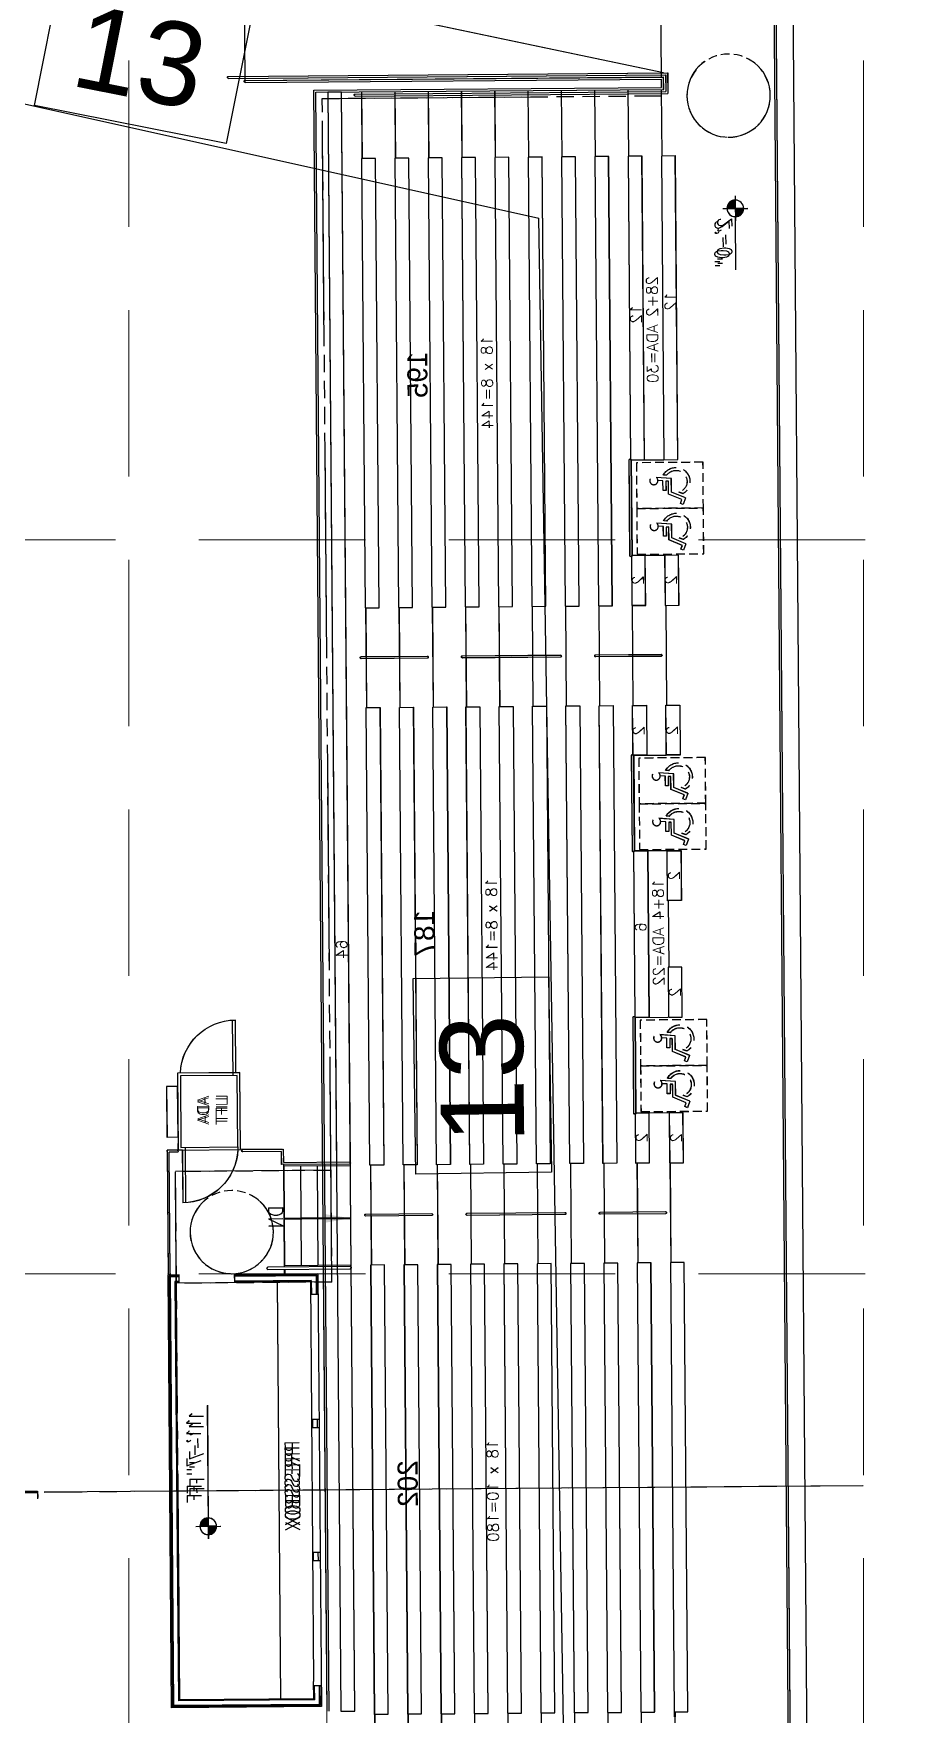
# Model space of a CAD drawing. Header units: feet. Extents: x 2467609 to 2470436, y 7119976 to 7121745.
# Drawn here: x 2469325.3 to 2469378.4, y 7120834.1 to 7120935.1 of the extents above; entities that cross this region are included whole.
import ezdxf
from ezdxf.enums import TextEntityAlignment as Align

# ---------------------------------------------------------------- set-up
doc = ezdxf.new("R2010")
doc.units = ezdxf.units.FT
doc.header["$LTSCALE"] = 100
doc.header["$MEASUREMENT"] = 0
for name, pattern in [('06117 BASE$0$HIDDEN2', [0.1875, 0.125, -0.0625]), ('GRANDSTANDS$0$CENTER2', [1.125, 0.75, -0.125, 0.125, -0.125]), ('GRANDSTANDS$0$HIDDEN2', [0.1875, 0.125, -0.0625]), ('GRANDSTANDS$0$HIDDEN4', [0.09375, 0.0625, -0.03125]), ('HIDDEN', [0.375, 0.25, -0.125])]:
    doc.linetypes.add(name, pattern=pattern)
for name, color, linetype, lineweight in [('06117 BASE$0$CPWALK', 8, 'Continuous', 25), ('06117 BASE$0$X-Refr', 253, '06117 BASE$0$HIDDEN2', 50), ('GRANDSTANDS$0$A-Anno-Dims', 8, 'Continuous', 25), ('GRANDSTANDS$0$A-Flor-Otln', 8, 'Continuous', 25), ('GRANDSTANDS$0$A-Flor-Strs', 8, 'Continuous', 25), ('GRANDSTANDS$0$A-Wall-Prht', 8, 'Continuous', 30), ('GRANDSTANDS$0$AREA', 8, 'Continuous', 18), ('GRANDSTANDS$0$X-Xref', 8, 'Continuous', 50)]:
    doc.layers.add(name, color=color, linetype=linetype, lineweight=lineweight)
for name, color, linetype in [('CPCONT', 253, 'Continuous'), ('GRANDSTANDS$0$A-Eqpm', 8, 'Continuous'), ('GRANDSTANDS$0$A-Flor-HC', 8, 'GRANDSTANDS$0$HIDDEN4'), ('GRANDSTANDS$0$A-Flor-Hral', 8, 'Continuous'), ('GRANDSTANDS$0$A-WL-INfinish', 8, 'Continuous'), ('GRANDSTANDS$0$A_WL_EXTfinish', 8, 'Continuous'), ('GRANDSTANDS$0$C-Fenc-Under', 8, 'Continuous'), ('GRANDSTANDS$0$G-Anno-Text', 8, 'Continuous'), ('GRANDSTANDS$0$X-Lite', 8, 'Continuous'), ('GRANDSTANDS$0$X-Lmed', 8, 'Continuous'), ('GRID', 254, 'HIDDEN')]:
    doc.layers.add(name, color=color, linetype=linetype)
doc.layers.add('GRANDSTANDS$0$X-Nplt', color=8, linetype='Continuous', lineweight=25, plot=False)
doc.styles.add('GRANDSTANDS$0$ARIAL', font='ARIAL.TTF')
doc.styles.add('GRANDSTANDS$0$DIMTEXT', font='romans', dxfattribs={"width": 0.85, "bigfont": 'special'})
doc.styles.add('GRANDSTANDS$0$RomanS', font='romans.shx', dxfattribs={"width": 0.85})
doc.styles.add('GRANDSTANDS$0$Standard', font='romans.shx')
doc.styles.get("Standard").update_dxf_attribs({"font": 'ARIAL.TTF'})
doc.dimstyles.new('GRANDSTANDS$0$TICK_96', dxfattribs={"dimscale": 96, "dimtxt": 0.125, "dimasz": 0.125, "dimexe": 0.125, "dimexo": 0.125, "dimgap": 0.0625, "dimtad": 1, "dimdec": 4, "dimzin": 3, "dimdsep": 46, "dimlunit": 4, "dimtxsty": 'GRANDSTANDS$0$DIMTEXT', "dimblk1": 'GRANDSTANDS$0$TICKA', "dimblk2": 'GRANDSTANDS$0$TICKA', "dimsah": 1, "dimcen": 0.125, "dimclrt": 4, "dimadec": 3, "dimazin": 0, "dimtfac": 1, "dimtdec": 4, "dimtix": 1, "dimtmove": 2, "dimatfit": 3, "dimldrblk": 'GRANDSTANDS$0$ARROWA', "dimfxl": 0, "dimfrac": 2, "dimtolj": 1, "dimtzin": 0, "dimarcsym": 0})

# ---------------------------------------------------------------- blocks, each defined once
blk = doc.blocks.new('GRANDSTANDS$0$ARROWA')
blk.add_line((0, 0), (-1, 0))
blk.add_solid([(-1.5, -0.25), (-1.5, 0.25), (0, 0)])
blk = doc.blocks.new('GRANDSTANDS$0$TICKA')
blk.add_line((0, 0), (-1, 0))
at = {"color": 32}
blk.add_line((0.46, 0.46), (-0.46, -0.46), dxfattribs=at)
blk = doc.blocks.new('GRANDSTANDS$0$ADA')
at = {"layer": 'GRANDSTANDS$0$A-Flor-HC'}
for p, q in [((-3.16, 2.26), (-3.22, 3.57)), ((-1.89, 0.39), (-2.37, 6.48)), ((3.62, 0.39), (-1.89, 0.39)), ((-0.94, 3.76), (-1.1, 5.79)), ((2.92, 3.76), (-0.94, 3.76)), ((-0.77, 2.57), (2.92, 2.57)), ((-0.77, 1.54), (-0.77, 2.57)), ((4.38, 1.54), (-0.77, 1.54)), ((2.92, 2.57), (2.92, 3.76)), ((5.99, -5.23), (3.62, 0.39)), ((6.63, -3.78), (4.38, 1.54)), ((4.25, -4.22), (3.67, -2.63)), ((5.99, -5.23), (8.6, -4.28)), ((8.17, -3.21), (6.63, -3.78)), ((8.6, -4.28), (8.17, -3.21))]:
    blk.add_line(p, q, dxfattribs=at)
blk.add_circle((-1.04, 7.41), 1.62, dxfattribs=at)
for radius, start, end in [(5.63, 117.34081, 330.18739), (4.47, 124.44814, 344.39046)]:
    blk.add_arc((-0.63, -1.42), radius, start, end, dxfattribs=at)
blk = doc.blocks.new('GRANDSTANDS$0$A$C70356AA0')
at = {"layer": 'GRANDSTANDS$0$A-Flor-HC'}
blk.add_lwpolyline([(48, 0), (0, 0), (0, 33), (48, 33)], close=True, dxfattribs=at)
at = {"layer": 'GRANDSTANDS$0$A-Flor-HC', "xscale": 1.799999999999955, "yscale": 1.800000000000182, "zscale": 1.8, "rotation": 90}
blk.add_blockref('GRANDSTANDS$0$ADA', (25.8, 14.9), dxfattribs=at)
blk = doc.blocks.new('GRANDSTANDS$0$Anno_Datum')
at = {"linetype": 'ByBlock', "lineweight": -2}
h = blk.add_hatch(dxfattribs=at)
h.set_pattern_fill('_USER', color=0, scale=0.008, angle=-90, style=0, pattern_type=0)
h.set_pattern_definition([(270, (0, 0), (0.008, -1e-18), [])])
h.paths.add_polyline_path([(0, 0), (0, 0.5, 0.414214), (-0.5, 0)])
h.paths.add_polyline_path([(0.5, 0), (0, 0), (0, -0.5, 0.414214)])
at = {"color": 0, "linetype": 'ByBlock', "lineweight": -2}
for p, q in [((-0.75, 0), (0.75, 0)), ((0, 0.75), (0, -0.75)), ((0, 0), (0.5, 0)), ((0, 0), (0.5, 0))]:
    blk.add_line(p, q, dxfattribs=at)
blk.add_circle((0, 0), 0.5, dxfattribs=at)
blk = doc.blocks.new('*E276')
at = {"layer": 'GRANDSTANDS$0$G-Anno-Text'}
blk.add_leader([(942.1, 313.5), (942.1, 348.9), (942.1, 361.5)], dimstyle='GRANDSTANDS$0$TICK_96', override={"dimgap": 0.0625, "dimtad": 0}, dxfattribs=at)
blk = doc.blocks.new('GRANDSTANDS')
at = {"layer": 'GRANDSTANDS$0$A-Anno-Dims', "linetype": 'GRANDSTANDS$0$CENTER2'}
blk.add_line((1138, -53.9), (1138, 536), dxfattribs=at)
at = {"layer": 'GRANDSTANDS$0$A-Anno-Dims'}
for p, q in [((1076.2, 418), (1163.5, 418)), ((260.5, 30.5), (222.2, 30.5))]:
    blk.add_line(p, q, dxfattribs=at)
blk.add_lwpolyline([(836.5, 437.5), (892, 437.5), (892, 392.5), (836.5, 392.5)], close=True, dxfattribs=at)
at = {"layer": 'GRANDSTANDS$0$A-Eqpm'}
for p, q in [((890, 432.5), (930, 432.5)), ((892, 434.5), (930, 434.5)), ((838.5, 397.5), (798.5, 397.5)), ((836.5, 395.5), (798.5, 395.5)), ((890, 394.5), (892, 394.5))]:
    blk.add_line(p, q, dxfattribs=at)
for points in [[(882.5, 437.5), (846, 437.5), (846, 445.5), (882.5, 445.5)], [(838.5, 435.5), (890, 435.5), (890, 394.5), (838.5, 394.5)]]:
    blk.add_lwpolyline(points, close=True, dxfattribs=at)
for centre, start, end in [((838.4, 395.6), 92.7363, 180.2013), ((890.1, 434.4), 272.7363, 0.2013)]:
    blk.add_arc(centre, 39.9, start, end, dxfattribs=at)
at = {"layer": 'GRANDSTANDS$0$A-Flor-HC'}
for centre in [(951.4, 399.4), (134.8, 34.7)]:
    blk.add_circle(centre, 30, dxfattribs=at)
at = {"layer": 'GRANDSTANDS$0$A-Flor-Hral'}
for p, q in [((892, 434.5), (892, 445.5)), ((892.8, 445.5), (892, 445.5)), ((893.5, 438.3), (893.5, 444)), ((118, 395), (118, 78.5)), ((119.5, 395), (119.5, 80)), ((892, 362.5), (892, 392.5)), ((892, 391), (892, 361.5)), ((121, 383), (121, 81.5)), ((122.5, 383), (122.5, 83)), ((901.5, 361.5), (892, 361.5)), ((904, 361.5), (903, 361.5)), ((904, 361.5), (904, 313.5)), ((128.5, 333.5), (128.5, 83)), ((1297.5, 333.5), (128.5, 333.5)), ((130, 332), (130, 81.5)), ((1297.5, 332), (130, 332)), ((131.5, 303.8), (131.5, 80)), ((133, 303.8), (133, 78.5)), ((901.5, 313.5), (901.5, 313.5)), ((904, 313.5), (901.5, 313.5)), ((978.5, 313.5), (976, 313.5)), ((118, 78.5), (133, 78.5)), ((119.5, 80), (131.5, 80)), ((130, 81.5), (121, 81.5)), ((128.5, 83), (122.5, 83)), ((-11, 1.5), (2287, 1.5)), ((-11, 0), (2287, 0))]:
    blk.add_line(p, q, dxfattribs=at)
for points in [[(892, 445.5), (981, 445.5, -1), (981, 444), (893.5, 444)], [(901.5, 361.5), (901.5, 314.2, 1), (903, 314.2), (903, 363)]]:
    blk.add_lwpolyline(points, format="xyb", dxfattribs=at)
blk.add_lwpolyline([(903, 314.2), (903, 363), (893.5, 363), (893.5, 391)], dxfattribs=at)
for points in [[(977, 314.3), (977, 373.5, -1), (978.5, 373.5), (978.5, 314.3, -1)], [(538.8, 302.7, 1), (537.3, 302.7), (537.3, 255.2, 1), (538.8, 255.2)], [(940.7, 302.7, 1), (939.2, 302.7), (939.2, 255.2, 1), (940.7, 255.2)], [(538.8, 229.7, 1), (537.3, 229.7), (537.3, 159.2, 1), (538.8, 159.2)], [(940.7, 229.7, 1), (939.2, 229.7), (939.2, 159.2, 1), (940.7, 159.2)], [(538.8, 133.7, 1), (537.3, 133.7), (537.3, 86.7, 1), (538.8, 86.7)], [(940.7, 133.7, 1), (939.2, 133.7), (939.2, 86.7, 1), (940.7, 86.7)], [(466, 107, 1), (466, 108.5), (397, 108.5, 1), (397, 107)], [(679, 107, 1), (679, 108.5), (610, 108.5, 1), (610, 107)], [(868, 107.5, 1), (868, 109), (799, 109, 1), (799, 107.5)]]:
    blk.add_lwpolyline(points, format="xyb", close=True, dxfattribs=at)
for centre, start, end in [((892.8, 438.3), 180, 0), ((118.8, 395), 0, 180), ((892.8, 391), 0, 180), ((121.8, 383), 0, 180), ((132.3, 303.8), 0, 180)]:
    blk.add_arc(centre, 0.75, start, end, dxfattribs=at)
at = {"layer": 'GRANDSTANDS$0$A-Flor-Otln'}
for p, q in [((904, 361.5), (976, 361.5)), ((977, 361.5), (904, 361.5)), ((976, 313.5), (976, 361.5)), ((982, 361.5), (978.5, 361.5)), ((904, 349.5), (976, 349.5)), ((904, 337.5), (976, 337.5))]:
    blk.add_line(p, q, dxfattribs=at)
at = {"layer": 'GRANDSTANDS$0$A-Flor-Strs'}
for p, q in [((121, 383), (49, 383)), ((118, 81.5), (52, 383)), ((121, 83), (49, 83))]:
    blk.add_line(p, q, dxfattribs=at)
at = {"layer": 'GRANDSTANDS$0$A-Wall-Prht'}
for p, q in [((983.4, 444.1), (1292.6, 444.1)), ((983.4, 437.5), (983.4, 444.1)), ((986.9, 440.6), (1289.1, 440.6)), ((986.9, 437.5), (986.9, 440.6)), ((1289.1, 342.4), (1289.1, 440.6)), ((1292.6, 338.9), (1292.6, 444.1)), ((983.4, 338.9), (983.4, 397.5)), ((986.9, 342.4), (986.9, 397.5)), ((986.9, 342.4), (997, 342.4)), ((1087, 342.4), (1093, 342.4)), ((1189, 342.4), (1183, 342.4)), ((1289.1, 342.4), (1279, 342.4)), ((983.4, 338.9), (997, 338.9)), ((1087, 338.9), (1093, 338.9)), ((1189, 338.9), (1183, 338.9)), ((1292.6, 338.9), (1279, 338.9))]:
    blk.add_line(p, q, dxfattribs=at)
at = {"layer": 'GRANDSTANDS$0$A-WL-INfinish'}
for p, q in [((987.5, 437.5), (982, 437.5)), ((987.5, 440), (1288.5, 440)), ((987.5, 437.5), (987.5, 440)), ((1288.5, 343), (1288.5, 440)), ((987.5, 397.5), (982, 397.5)), ((987.5, 343), (987.5, 397.5)), ((987.5, 367), (1288.5, 367)), ((987.5, 343), (1276, 343)), ((1288.5, 343), (1276, 343))]:
    blk.add_line(p, q, dxfattribs=at)
at = {"layer": 'GRANDSTANDS$0$A_WL_EXTfinish'}
for p, q in [((1294, 445.5), (982, 445.5)), ((982, 437.5), (982, 445.5)), ((982.8, 444.8), (1293.3, 444.8)), ((982.8, 437.5), (982.8, 444.8)), ((1293.3, 338.3), (1293.3, 444.8)), ((1294, 337.5), (1294, 445.5)), ((982, 337.5), (982, 397.5)), ((982.8, 338.3), (982.8, 397.5)), ((997, 337.5), (997, 343)), ((1087, 337.5), (1087, 343)), ((1093, 337.5), (1093, 343)), ((1183, 337.5), (1183, 343)), ((1189, 337.5), (1189, 343)), ((1279, 337.5), (1279, 343)), ((982, 337.5), (1294, 337.5)), ((982.8, 338.3), (997, 338.3)), ((1293.3, 338.3), (1279, 338.3))]:
    blk.add_line(p, q, dxfattribs=at)
at = {"layer": 'GRANDSTANDS$0$AREA'}
for points in [[(46, 383), (122.5, 383), (122.5, 83), (128.5, 83), (128.5, 333.5), (898, 333.5), (901.5, 333.5), (901.5, 361.5), (892, 361.5), (892, 392.5), (836.5, 392.5), (836.5, 437.5), (846, 437.5), (846, 445.5), (882.5, 445.5), (882.5, 437.5), (891.8, 437.8), (892, 445.5), (1294, 445.5), (1294, 337.5), (982, 337.5), (981.5, 361.2), (978.7, 361.2), (978.7, 333.7), (2147.9, 333.7)], [(2275.9, 0), (0, 0)]]:
    blk.add_lwpolyline(points, dxfattribs=at)
at = {"layer": 'GRANDSTANDS$0$C-Fenc-Under', "linetype": 'GRANDSTANDS$0$HIDDEN2'}
for p, q in [((1288, 439.5), (907.5, 439.5)), ((907.5, 327.5), (907.5, 439.5)), ((988, 327.5), (988, 439.5)), ((134.5, 327.5), (134.5, 83)), ((988, 327.5), (134.5, 327.5))]:
    blk.add_line(p, q, dxfattribs=at)
at = {"layer": 'GRANDSTANDS$0$X-Lite'}
for p, q in [((502, 97.5), (502, 107.5)), ((904, 98), (904, 108))]:
    blk.add_line(p, q, dxfattribs=at)
for points in [[(901.5, 313.5), (130, 313.5), (130, 323.5), (901.5, 323.5)], [(1297.5, 313.5), (130, 313.5), (130, 323.5), (1297.5, 323.5)], [(502, 289.5), (178, 289.5), (178, 299.5), (502, 299.5)], [(574, 289.5), (904, 289.5), (904, 299.5), (574, 299.5)], [(1300, 289.5), (976, 289.5), (976, 299.5), (1300, 299.5)], [(502, 265.5), (178, 265.5), (178, 275.5), (502, 275.5)], [(574, 265.5), (904, 265.5), (904, 275.5), (574, 275.5)], [(1300, 265.5), (976, 265.5), (976, 275.5), (1300, 275.5)], [(502, 241.5), (178, 241.5), (178, 251.5), (502, 251.5)], [(574, 241.5), (904, 241.5), (904, 251.5), (574, 251.5)], [(1300, 241.5), (976, 241.5), (976, 251.5), (1300, 251.5)], [(502, 217.5), (178, 217.5), (178, 227.5), (502, 227.5)], [(574, 217.5), (904, 217.5), (904, 227.5), (574, 227.5)], [(1300, 217.5), (976, 217.5), (976, 227.5), (1300, 227.5)], [(502, 193.5), (178, 193.5), (178, 203.5), (502, 203.5)], [(574, 193.5), (904, 193.5), (904, 203.5), (574, 203.5)], [(1300, 193.5), (976, 193.5), (976, 203.5), (1300, 203.5)], [(502, 169.5), (178, 169.5), (178, 179.5), (502, 179.5)], [(574, 169.5), (904, 169.5), (904, 179.5), (574, 179.5)], [(1300, 169.5), (976, 169.5), (976, 179.5), (1300, 179.5)], [(502, 145.5), (178, 145.5), (178, 155.5), (502, 155.5)], [(574, 145.5), (904, 145.5), (904, 155.5), (574, 155.5)], [(1300, 145.5), (976, 145.5), (976, 155.5), (1300, 155.5)], [(502, 121.5), (178, 121.5), (178, 131.5), (502, 131.5)], [(574, 121.5), (904, 121.5), (904, 131.5), (574, 131.5)], [(1300, 121.5), (976, 121.5), (976, 131.5), (1300, 131.5)], [(397, 97.5), (178, 97.5), (178, 107.5), (397, 107.5)], [(466, 107.5), (502, 107.5), (502, 97.5), (466, 97.5)], [(610, 107.5), (574, 107.5), (574, 97.5), (610, 97.5)], [(799, 107.5), (679, 107.5), (679, 97.5), (799, 97.5)], [(868, 108), (904, 108), (904, 98), (868, 98)], [(1300, 97.5), (976, 97.5), (976, 107.5), (1300, 107.5)], [(397, 73.5), (178, 73.5), (178, 83.5), (397, 83.5)], [(466, 83.5), (502, 83.5), (502, 73.5), (466, 73.5)], [(610, 83.5), (574, 83.5), (574, 73.5), (610, 73.5)], [(715, 83.5), (679, 83.5), (679, 73.5), (715, 73.5)], [(763, 83.5), (799, 83.5), (799, 73.5), (763, 73.5)], [(868, 83.5), (904, 83.5), (904, 73.5), (868, 73.5)], [(1300, 73.5), (976, 73.5), (976, 83.5), (1300, 83.5)]]:
    blk.add_lwpolyline(points, close=True, dxfattribs=at)
at = {"layer": 'GRANDSTANDS$0$X-Lmed'}
for p, q in [((178, 299), (130, 299)), ((574, 299), (502, 299)), ((904, 299), (976, 299)), ((1372, 299), (1300, 299)), ((178, 275), (130, 275)), ((574, 275), (502, 275)), ((904, 275), (976, 275)), ((1372, 275), (1300, 275)), ((178, 251), (130, 251)), ((574, 251), (502, 251)), ((904, 251), (976, 251)), ((1372, 251), (1300, 251)), ((178, 227), (130, 227)), ((574, 227), (502, 227)), ((904, 227), (976, 227)), ((1372, 227), (1300, 227)), ((178, 203), (130, 203)), ((574, 203), (502, 203)), ((904, 203), (976, 203)), ((1372, 203), (1300, 203)), ((178, 179), (130, 179)), ((574, 179), (502, 179)), ((904, 179), (976, 179)), ((1372, 179), (1300, 179)), ((178, 155), (130, 155)), ((574, 155), (502, 155)), ((904, 155), (976, 155)), ((1372, 155), (1300, 155)), ((178, 131), (130, 131)), ((574, 131), (502, 131)), ((904, 131), (976, 131)), ((1372, 131), (1300, 131)), ((178, 107), (130, 107)), ((397, 107), (397, 83.5)), ((466, 107), (397, 107)), ((466, 83.5), (466, 107)), ((574, 107), (502, 107)), ((610, 107), (610, 83.5)), ((679, 107), (610, 107)), ((679, 83.5), (679, 107)), ((799, 107.5), (799, 107.5)), ((799, 107.5), (799, 84)), ((868, 107.5), (799, 107.5)), ((868, 84), (868, 107.5)), ((904, 107), (976, 107)), ((1372, 107), (1300, 107)), ((178, 83), (130, 83)), ((502, 83), (574, 83)), ((715, 83), (763, 83)), ((976, 83), (904, 83)), ((1300, 83), (1372, 83))]:
    blk.add_line(p, q, dxfattribs=at)
at = {"layer": 'GRANDSTANDS$0$X-Xref'}
blk.add_line((1300, 83), (1303.6, 83), dxfattribs=at)
for p, rotation in [((399, 103.3), 270.0000000000716), ((432, 103.3), 270.0000000000716), ((612, 103.3), 270.0000000000782), ((645, 103.3), 270.0000000000782), ((801, 103.8), 270.0000000000782), ((834, 103.8), 270.0000000000782)]:
    blk.add_blockref('GRANDSTANDS$0$A$C70356AA0', p, dxfattribs=dict(rotation=rotation))
at = {"layer": 'GRANDSTANDS$0$A-Anno-Dims', "xscale": 12, "yscale": 12, "zscale": 12}
for p in [(1163.5, 418), (216.2, 30.5)]:
    blk.add_blockref('GRANDSTANDS$0$Anno_Datum', p, dxfattribs=at)
at = {"layer": 'GRANDSTANDS$0$A-Anno-Dims', "width": 92.279, "attachment_point": 2, "style": 'GRANDSTANDS$0$RomanS'}
for s, insert, char_height in [('L', (1139.7, 551.1), 10.3), ('11\'-7" FF', (1115.6, 433.1), 10.32), ('2\'-0"', (241.5, 45.5), 10.32)]:
    blk.add_mtext(s, dxfattribs=dict(at, insert=insert, char_height=char_height))
at = {"layer": 'GRANDSTANDS$0$G-Anno-Text', "style": 'GRANDSTANDS$0$RomanS', "width": 0.85}
blk.add_text('DN', height=10.32, dxfattribs=at).set_placement((940.7, 362.4), align=Align.CENTER)
at = {"layer": 'GRANDSTANDS$0$G-Anno-Text', "attachment_point": 2}
for s, insert, char_height, width, style in [('ADA LIFT', (863.9, 423.3), 8, 25.714, 'GRANDSTANDS$0$Standard'), ('PRESSBOX', (1136.6, 362.3), 10.32, 92.279, 'GRANDSTANDS$0$RomanS')]:
    blk.add_mtext(s, dxfattribs=dict(at, insert=insert, char_height=char_height, width=width, style=style))
at = {"layer": 'GRANDSTANDS$0$X-Nplt', "style": 'GRANDSTANDS$0$Standard'}
blk.add_text('64', height=8, rotation=360, dxfattribs=at).set_placement((748, 318.5), align=Align.MIDDLE_CENTER)
at = {"layer": 'GRANDSTANDS$0$X-Nplt', "style": 'GRANDSTANDS$0$ARIAL'}
for s, p in [('202', (1117, 266.9)), ('195', (317.5, 253.4)), ('187', (720.3, 251.7))]:
    blk.add_text(s, height=14.4, dxfattribs=at).set_placement(p)
at = {"layer": 'GRANDSTANDS$0$X-Nplt', "style": 'GRANDSTANDS$0$Standard'}
for s, p in [('18 x 8=144', (340.2, 210.4)), ('18 x 8=144', (731, 210.4)), ('18 x 10=180', (1139.5, 212.8)), ('12', (291.8, 102.8)), ('2', (483.8, 103)), ('2', (592.3, 103.3)), ('6', (733.8, 102.9)), ('2', (885.7, 103.5)), ('28+2 ADA=30', (303, 91.1)), ('18+4 ADA=22', (737.8, 90.3)), ('12', (282.8, 77.9)), ('2', (483.8, 79.2)), ('2', (592.3, 79.2)), ('2', (697, 78.7)), ('2', (781, 78.7)), ('2', (886, 78.7))]:
    blk.add_text(s, height=8, dxfattribs=at).set_placement(p, align=Align.MIDDLE_CENTER)
at = {"layer": 'GRANDSTANDS$0$G-Anno-Text'}
blk.add_leader([(942.1, 313.5), (942.1, 348.9), (942.1, 361.5)], dimstyle='GRANDSTANDS$0$TICK_96', override={"dimgap": 0.0625, "dimtad": 0}, dxfattribs=at)

msp = doc.modelspace()

# ---------------------------------------------------------------- linework, layer by layer
at = {"layer": '06117 BASE$0$CPWALK'}
msp.add_line((2469370.73, 7120957.8), (2469372.63, 7120724.2), dxfattribs=at)
msp.add_line((2469370.73, 7120957.8), (2469372.63, 7120724.2), dxfattribs=at)
at = {"layer": 'CPCONT', "color": 35}
for points in [[(2469306.1, 7121191.52), (2469286.59, 7121178.33), (2469288.55, 7120938.95), (2469355.66, 7120924)], [(2469359.08, 7120714.8), (2469355.66, 7120924)]]:
    msp.add_lwpolyline(points, dxfattribs=at)
for points in [[(2469326.95, 7120938.76), (2469338.48, 7120936.48), (2469336.89, 7120928.49), (2469325.37, 7120930.77)], [(2469348.26, 7120866.55), (2469348.1, 7120878.3), (2469356.24, 7120878.41), (2469356.41, 7120866.67)]]:
    msp.add_lwpolyline(points, close=True, dxfattribs=at)
at = {"layer": 'GRANDSTANDS$0$A-Anno-Dims'}
for p, q in [((2469367.48, 7120920.9), (2469367.46, 7120924.09)), ((2469337.71, 7120872.65), (2469333.96, 7120872.62)), ((2469333.96, 7120872.62), (2469334, 7120868)), ((2469337.75, 7120868.03), (2469337.71, 7120872.65)), ((2469334, 7120868), (2469337.75, 7120868.03)), ((2469335.75, 7120852.66), (2469335.8, 7120845.39))]:
    msp.add_line(p, q, dxfattribs=at)
at = {"layer": 'GRANDSTANDS$0$A-Anno-Dims', "linetype": 'GRANDSTANDS$0$CENTER2'}
msp.add_line((2469375.12, 7120847.83), (2469325.96, 7120847.43), dxfattribs=at)
at = {"layer": 'GRANDSTANDS$0$A-Eqpm'}
for p, q in [((2469337.3, 7120872.48), (2469337.27, 7120875.81)), ((2469337.46, 7120872.65), (2469337.44, 7120875.82)), ((2469333.97, 7120871.83), (2469333.3, 7120871.82)), ((2469333.3, 7120871.82), (2469333.33, 7120868.78)), ((2469333.99, 7120868.79), (2469333.97, 7120871.83)), ((2469337.55, 7120872.48), (2469334.13, 7120872.46)), ((2469334.13, 7120872.46), (2469334.16, 7120868.16)), ((2469337.58, 7120868.19), (2469337.55, 7120872.48)), ((2469333.33, 7120868.78), (2469333.99, 7120868.79)), ((2469334.16, 7120868.16), (2469337.58, 7120868.19)), ((2469334.25, 7120868), (2469334.27, 7120864.83)), ((2469334.41, 7120868.17), (2469334.44, 7120864.83)), ((2469337.58, 7120868.19), (2469337.58, 7120868.02))]:
    msp.add_line(p, q, dxfattribs=at)
at = {"layer": 'GRANDSTANDS$0$A-Eqpm', "extrusion": (0, 0, -1)}
for centre, start_param, end_param in [((2469337.45, 7120872.49), 3.966605, 5.493159), ((2469334.26, 7120868.16), 0.825012, 2.351566)]:
    msp.add_ellipse(centre, major_axis=(2.35, 2.35), ratio=1, start_param=start_param, end_param=end_param, dxfattribs=at)
at = {"layer": 'GRANDSTANDS$0$A-Flor-HC', "extrusion": (0, 0, -1)}
for centre in [(2469367.05, 7120931.37), (2469337.22, 7120863.07)]:
    msp.add_ellipse(centre, major_axis=(1.77, 1.77), ratio=1, start_param=2.348052, end_param=8.631237, dxfattribs=at)
at = {"layer": 'GRANDSTANDS$0$A-Flor-Hral'}
for p, q in [((2469369.72, 7120943.54), (2469371.28, 7120752.05)), ((2469369.84, 7120943.54), (2469371.4, 7120752.05)), ((2469337.02, 7120932.52), (2469363.39, 7120932.74)), ((2469337.02, 7120932.4), (2469363.27, 7120932.61)), ((2469338.02, 7120932.28), (2469363.14, 7120932.49)), ((2469338.02, 7120932.16), (2469363.02, 7120932.36)), ((2469363.02, 7120931.86), (2469363.02, 7120932.36)), ((2469363.15, 7120931.74), (2469363.14, 7120932.49)), ((2469363.27, 7120932.61), (2469363.27, 7120931.61)), ((2469363.39, 7120932.74), (2469363.4, 7120931.49)), ((2469342.15, 7120931.69), (2469363.02, 7120931.86)), ((2469342.94, 7120834.28), (2469342.15, 7120931.69)), ((2469342.27, 7120931.57), (2469363.15, 7120931.74)), ((2469343.07, 7120834.28), (2469342.27, 7120931.57)), ((2469344.63, 7120931.46), (2469363.27, 7120931.61)), ((2469344.63, 7120931.33), (2469363.4, 7120931.49)), ((2469361.13, 7120903.72), (2469361.08, 7120909.47)), ((2469361.2, 7120909.47), (2469361.25, 7120903.72)), ((2469344.99, 7120897.65), (2469348.95, 7120897.68)), ((2469348.95, 7120897.56), (2469344.99, 7120897.52)), ((2469351.07, 7120897.7), (2469356.95, 7120897.75)), ((2469356.95, 7120897.62), (2469351.07, 7120897.57)), ((2469359.07, 7120897.76), (2469362.99, 7120897.8)), ((2469362.99, 7120897.67), (2469359.07, 7120897.64)), ((2469361.27, 7120885.97), (2469361.22, 7120891.72)), ((2469361.35, 7120891.72), (2469361.4, 7120885.97)), ((2469361.36, 7120870.22), (2469361.31, 7120875.97)), ((2469361.43, 7120875.97), (2469361.48, 7120870.22)), ((2469334.25, 7120868), (2469333.33, 7120867.99)), ((2469333.33, 7120867.99), (2469333.39, 7120860.57)), ((2469333.33, 7120867.93), (2469333.33, 7120867.99)), ((2469333.52, 7120860.57), (2469333.46, 7120867.87)), ((2469333.94, 7120867.87), (2469333.46, 7120867.87)), ((2469340.25, 7120868.05), (2469337.75, 7120868.03)), ((2469337.87, 7120868.03), (2469340.33, 7120868.05)), ((2469340.21, 7120867.92), (2469337.87, 7120867.9)), ((2469340.21, 7120867.13), (2469340.21, 7120867.92)), ((2469340.34, 7120867.26), (2469340.33, 7120868.05)), ((2469344.28, 7120867.16), (2469340.21, 7120867.13)), ((2469344.28, 7120867.16), (2469340.21, 7120867.13)), ((2469340.34, 7120867.26), (2469344.28, 7120867.29)), ((2469340.34, 7120867.05), (2469340.34, 7120867.13)), ((2469340.34, 7120867.05), (2469344.34, 7120867.08)), ((2469344.34, 7120867.29), (2469344.34, 7120867.29)), ((2469344.34, 7120867.08), (2469344.34, 7120867.29)), ((2469345.26, 7120864.15), (2469349.22, 7120864.18)), ((2469349.22, 7120864.06), (2469345.26, 7120864.02)), ((2469351.34, 7120864.2), (2469357.22, 7120864.25)), ((2469357.22, 7120864.12), (2469351.34, 7120864.07)), ((2469359.34, 7120864.26), (2469363.26, 7120864.3)), ((2469363.26, 7120864.17), (2469359.34, 7120864.14)), ((2469344.33, 7120861), (2469339.39, 7120860.96)), ((2469339.39, 7120860.83), (2469344.33, 7120860.87)), ((2469344.39, 7120860.87), (2469344.39, 7120861.08))]:
    msp.add_line(p, q, dxfattribs=at)
at = {"layer": 'GRANDSTANDS$0$A-Flor-Hral', "extrusion": (0, 0, -1)}
for centre, major_axis, start_param, end_param in [((2469337.02, 7120932.46), (-0.0442, 0.0442), 3.918848, 7.060441), ((2469338.02, 7120932.22), (-0.0442, 0.0442), 3.918848, 7.060441), ((2469344.63, 7120931.4), (0.0442, 0.0442), 2.348052, 5.489645), ((2469361.14, 7120909.47), (-0.0442, 0.0442), 5.489645, 8.631237), ((2469361.19, 7120903.72), (-0.0442, 0.0442), 2.348052, 5.489645), ((2469344.99, 7120897.59), (0.0442, 0.0442), 2.348052, 5.489645), ((2469348.95, 7120897.62), (0.0442, 0.0442), -0.793541, 2.348052), ((2469351.07, 7120897.64), (-0.0442, 0.0442), 3.918848, 7.060441), ((2469356.95, 7120897.68), (0.0442, 0.0442), -0.793541, 2.348052), ((2469359.07, 7120897.7), (-0.0442, 0.0442), 3.918848, 7.060441), ((2469362.99, 7120897.73), (0.0442, 0.0442), -0.793541, 2.348052), ((2469361.29, 7120891.72), (0.0442, 0.0442), 3.918848, 7.060441), ((2469361.33, 7120885.97), (-0.0442, 0.0442), 2.348052, 5.489645), ((2469361.37, 7120875.97), (-0.0442, 0.0442), 5.489645, 8.631237), ((2469361.42, 7120870.22), (-0.0442, 0.0442), 2.348052, 5.489645), ((2469333.94, 7120867.93), (-0.0442, 0.0442), 0.777256, 3.918848), ((2469337.87, 7120867.96), (0.0442, 0.0442), 2.348052, 5.489645), ((2469344.28, 7120867.23), (0.0442, 0.0442), -0.793541, 2.348052), ((2469345.26, 7120864.09), (0.0442, 0.0442), 2.348052, 5.489645), ((2469349.22, 7120864.12), (0.0442, 0.0442), -0.793541, 2.348052), ((2469351.34, 7120864.14), (-0.0442, 0.0442), 3.918848, 7.060441), ((2469357.22, 7120864.18), (0.0442, 0.0442), -0.793541, 2.348052), ((2469359.34, 7120864.2), (-0.0442, 0.0442), 3.918848, 7.060441), ((2469363.26, 7120864.23), (0.0442, 0.0442), -0.793541, 2.348052), ((2469333.46, 7120860.57), (-0.0442, 0.0442), 2.348052, 5.489645), ((2469339.39, 7120860.89), (0.0442, 0.0442), 2.348052, 5.489645), ((2469344.33, 7120860.93), (0.0442, 0.0442), -0.793541, 2.348052)]:
    msp.add_ellipse(centre, major_axis=major_axis, ratio=1, start_param=start_param, end_param=end_param, dxfattribs=at)
at = {"layer": 'GRANDSTANDS$0$A-Flor-Otln'}
for p, q in [((2469340.34, 7120867.05), (2469340.39, 7120861.05)), ((2469340.39, 7120860.96), (2469340.34, 7120867.05)), ((2469341.34, 7120867.06), (2469341.39, 7120861.06)), ((2469342.34, 7120867.06), (2469342.39, 7120861.06)), ((2469344.39, 7120861.08), (2469340.39, 7120861.05)), ((2469340.39, 7120860.55), (2469340.39, 7120860.84))]:
    msp.add_line(p, q, dxfattribs=at)
at = {"layer": 'GRANDSTANDS$0$A-Flor-Strs'}
for p, q in [((2469363.02, 7120932.48), (2469362.97, 7120938.48)), ((2469338.02, 7120932.28), (2469337.97, 7120938.28)), ((2469363.14, 7120932.74), (2469337.97, 7120938.03))]:
    msp.add_line(p, q, dxfattribs=at)
at = {"layer": 'GRANDSTANDS$0$A-Wall-Prht'}
for p, q in [((2469333.51, 7120860.38), (2469333.72, 7120834.61)), ((2469334.06, 7120860.38), (2469333.51, 7120860.38)), ((2469333.8, 7120860.09), (2469334.01, 7120834.9)), ((2469334.06, 7120860.09), (2469333.8, 7120860.09)), ((2469342.28, 7120860.45), (2469337.39, 7120860.41)), ((2469341.99, 7120860.15), (2469337.4, 7120860.12)), ((2469341.99, 7120860.15), (2469342, 7120859.31)), ((2469342.28, 7120860.45), (2469342.29, 7120859.31)), ((2469342.06, 7120851.81), (2469342.06, 7120851.31)), ((2469342.35, 7120851.81), (2469342.35, 7120851.31)), ((2469342.13, 7120843.31), (2469342.12, 7120843.81)), ((2469342.42, 7120843.31), (2469342.41, 7120843.81)), ((2469342.2, 7120834.97), (2469342.19, 7120835.81)), ((2469342.49, 7120834.68), (2469342.48, 7120835.81)), ((2469342.49, 7120834.68), (2469333.72, 7120834.61)), ((2469342.2, 7120834.97), (2469334.01, 7120834.9))]:
    msp.add_line(p, q, dxfattribs=at)
at = {"layer": 'GRANDSTANDS$0$A-WL-INfinish'}
for p, q in [((2469333.86, 7120860.04), (2469334.06, 7120834.95)), ((2469334.06, 7120860.04), (2469333.86, 7120860.04)), ((2469334.06, 7120860.04), (2469334.06, 7120860.5)), ((2469337.4, 7120860.06), (2469337.39, 7120860.52)), ((2469341.94, 7120860.1), (2469337.4, 7120860.06)), ((2469339.94, 7120860.09), (2469340.14, 7120835)), ((2469341.94, 7120860.1), (2469342.13, 7120836.06)), ((2469342.14, 7120835.02), (2469342.13, 7120836.06)), ((2469342.14, 7120835.02), (2469334.06, 7120834.95))]:
    msp.add_line(p, q, dxfattribs=at)
at = {"layer": 'GRANDSTANDS$0$A_WL_EXTfinish'}
for p, q in [((2469342.39, 7120860.56), (2469337.39, 7120860.52)), ((2469342.39, 7120860.56), (2469342.6, 7120834.56)), ((2469334.06, 7120860.5), (2469333.39, 7120860.49)), ((2469333.6, 7120834.49), (2469333.39, 7120860.49)), ((2469333.46, 7120860.43), (2469333.67, 7120834.55)), ((2469334.06, 7120860.43), (2469333.46, 7120860.43)), ((2469342.33, 7120860.5), (2469337.39, 7120860.46)), ((2469342.33, 7120860.5), (2469342.34, 7120859.31)), ((2469342.4, 7120859.31), (2469341.94, 7120859.31)), ((2469342.46, 7120851.81), (2469342.01, 7120851.81)), ((2469342.47, 7120851.31), (2469342.01, 7120851.31)), ((2469342.53, 7120843.81), (2469342.07, 7120843.81)), ((2469342.53, 7120843.31), (2469342.08, 7120843.31)), ((2469342.59, 7120835.81), (2469342.14, 7120835.81)), ((2469342.54, 7120834.63), (2469342.53, 7120835.81)), ((2469342.6, 7120834.56), (2469333.6, 7120834.49)), ((2469342.54, 7120834.63), (2469333.67, 7120834.55))]:
    msp.add_line(p, q, dxfattribs=at)
at = {"layer": 'GRANDSTANDS$0$AREA'}
for p, q in [((2469371.4, 7120752.97), (2469369.85, 7120942.62)), ((2469337.97, 7120938.53), (2469338.02, 7120932.16)), ((2469338.02, 7120932.16), (2469363.02, 7120932.36)), ((2469363.02, 7120932.36), (2469363.02, 7120931.86)), ((2469363.02, 7120931.86), (2469342.15, 7120931.69)), ((2469342.15, 7120931.69), (2469342.67, 7120867.57)), ((2469333.97, 7120871.83), (2469333.3, 7120871.82)), ((2469333.3, 7120871.82), (2469333.33, 7120868.78)), ((2469337.71, 7120872.65), (2469333.96, 7120872.62)), ((2469333.96, 7120872.62), (2469333.97, 7120871.83)), ((2469337.75, 7120868.03), (2469337.71, 7120872.65)), ((2469333.33, 7120868.78), (2469333.99, 7120868.79)), ((2469333.99, 7120868.79), (2469333.98, 7120868.02)), ((2469333.98, 7120868.02), (2469333.33, 7120867.99)), ((2469333.33, 7120867.99), (2469333.6, 7120834.49)), ((2469340.33, 7120868.05), (2469337.75, 7120868.03)), ((2469340.34, 7120867.26), (2469340.33, 7120868.05)), ((2469342.67, 7120867.27), (2469340.34, 7120867.26)), ((2469342.67, 7120867.57), (2469342.67, 7120867.27)), ((2469340.41, 7120860.82), (2469342.7, 7120860.84)), ((2469340.41, 7120860.59), (2469340.41, 7120860.82)), ((2469342.39, 7120860.56), (2469340.41, 7120860.59)), ((2469342.6, 7120834.56), (2469342.39, 7120860.56)), ((2469342.7, 7120860.84), (2469343.5, 7120763.41)), ((2469333.6, 7120834.49), (2469342.6, 7120834.56))]:
    msp.add_line(p, q, dxfattribs=at)
at = {"layer": 'GRANDSTANDS$0$C-Fenc-Under', "linetype": 'GRANDSTANDS$0$HIDDEN2'}
for p, q in [((2469342.65, 7120931.19), (2469363.03, 7120931.36)), ((2469343.23, 7120860.07), (2469342.65, 7120931.19)), ((2469343.18, 7120866.78), (2469333.84, 7120866.7)), ((2469334.1, 7120835), (2469333.84, 7120866.7)), ((2469343.23, 7120860.07), (2469333.9, 7120859.99))]:
    msp.add_line(p, q, dxfattribs=at)
at = {"layer": 'GRANDSTANDS$0$X-Lite'}
for p, q in [((2469343.81, 7120931.58), (2469342.98, 7120931.57)), ((2469343.81, 7120931.58), (2469342.98, 7120931.57)), ((2469342.98, 7120931.57), (2469343.51, 7120867.28)), ((2469342.98, 7120931.57), (2469343.77, 7120834.28)), ((2469344.34, 7120867.29), (2469343.81, 7120931.58)), ((2469344.61, 7120834.29), (2469343.81, 7120931.58)), ((2469345.85, 7120927.59), (2469345.01, 7120927.59)), ((2469345.01, 7120927.59), (2469345.23, 7120900.59)), ((2469346.07, 7120900.59), (2469345.85, 7120927.59)), ((2469347.85, 7120927.61), (2469347.01, 7120927.6)), ((2469347.01, 7120927.6), (2469347.23, 7120900.6)), ((2469348.07, 7120900.61), (2469347.85, 7120927.61)), ((2469349.85, 7120927.63), (2469349.01, 7120927.62)), ((2469349.01, 7120927.62), (2469349.23, 7120900.62)), ((2469350.07, 7120900.63), (2469349.85, 7120927.63)), ((2469351.85, 7120927.64), (2469351.01, 7120927.64)), ((2469351.01, 7120927.64), (2469351.23, 7120900.64)), ((2469352.07, 7120900.64), (2469351.85, 7120927.64)), ((2469353.85, 7120927.66), (2469353.01, 7120927.65)), ((2469353.01, 7120927.65), (2469353.23, 7120900.65)), ((2469354.07, 7120900.66), (2469353.85, 7120927.66)), ((2469355.85, 7120927.68), (2469355.01, 7120927.67)), ((2469355.01, 7120927.67), (2469355.23, 7120900.67)), ((2469356.07, 7120900.68), (2469355.85, 7120927.68)), ((2469357.85, 7120927.69), (2469357.01, 7120927.69)), ((2469357.01, 7120927.69), (2469357.23, 7120900.69)), ((2469358.07, 7120900.69), (2469357.85, 7120927.69)), ((2469359.85, 7120927.71), (2469359.01, 7120927.7)), ((2469359.01, 7120927.7), (2469359.23, 7120900.7)), ((2469360.07, 7120900.71), (2469359.85, 7120927.71)), ((2469361.85, 7120927.72), (2469361.01, 7120927.72)), ((2469361.01, 7120927.72), (2469361.16, 7120909.47)), ((2469362, 7120909.47), (2469361.85, 7120927.72)), ((2469363.85, 7120927.74), (2469363.01, 7120927.73)), ((2469363.01, 7120927.73), (2469363.16, 7120909.48)), ((2469364, 7120909.49), (2469363.85, 7120927.74)), ((2469361.16, 7120909.47), (2469362, 7120909.47)), ((2469363.16, 7120909.48), (2469364, 7120909.49)), ((2469362.04, 7120903.73), (2469361.21, 7120903.72)), ((2469361.21, 7120903.72), (2469361.23, 7120900.72)), ((2469362.07, 7120900.73), (2469362.04, 7120903.73)), ((2469364.04, 7120903.74), (2469363.21, 7120903.73)), ((2469363.21, 7120903.73), (2469363.23, 7120900.73)), ((2469364.07, 7120900.74), (2469364.04, 7120903.74)), ((2469345.23, 7120900.59), (2469346.07, 7120900.59)), ((2469347.23, 7120900.6), (2469348.07, 7120900.61)), ((2469349.23, 7120900.62), (2469350.07, 7120900.63)), ((2469351.23, 7120900.64), (2469352.07, 7120900.64)), ((2469353.23, 7120900.65), (2469354.07, 7120900.66)), ((2469355.23, 7120900.67), (2469356.07, 7120900.68)), ((2469357.23, 7120900.69), (2469358.07, 7120900.69)), ((2469359.23, 7120900.7), (2469360.07, 7120900.71)), ((2469361.23, 7120900.72), (2469362.07, 7120900.73)), ((2469362.07, 7120900.73), (2469361.23, 7120900.72)), ((2469363.23, 7120900.73), (2469364.07, 7120900.74)), ((2469345.28, 7120894.59), (2469346.12, 7120894.6)), ((2469345.51, 7120867.09), (2469345.28, 7120894.59)), ((2469346.12, 7120894.6), (2469346.34, 7120867.1)), ((2469347.28, 7120894.6), (2469348.12, 7120894.61)), ((2469347.51, 7120867.11), (2469347.28, 7120894.6)), ((2469348.12, 7120894.61), (2469348.34, 7120867.11)), ((2469349.28, 7120894.62), (2469350.12, 7120894.63)), ((2469349.51, 7120867.12), (2469349.28, 7120894.62)), ((2469350.12, 7120894.63), (2469350.34, 7120867.13)), ((2469351.51, 7120867.14), (2469351.28, 7120894.64)), ((2469351.28, 7120894.64), (2469352.12, 7120894.64)), ((2469352.12, 7120894.64), (2469352.34, 7120867.15)), ((2469353.28, 7120894.65), (2469354.12, 7120894.66)), ((2469353.51, 7120867.15), (2469353.28, 7120894.65)), ((2469354.12, 7120894.66), (2469354.34, 7120867.16)), ((2469355.28, 7120894.67), (2469356.12, 7120894.68)), ((2469355.51, 7120867.17), (2469355.28, 7120894.67)), ((2469356.12, 7120894.68), (2469356.34, 7120867.18)), ((2469357.51, 7120867.19), (2469357.28, 7120894.69)), ((2469357.28, 7120894.69), (2469358.12, 7120894.69)), ((2469358.12, 7120894.69), (2469358.34, 7120867.19)), ((2469359.28, 7120894.7), (2469360.12, 7120894.71)), ((2469359.51, 7120867.2), (2469359.28, 7120894.7)), ((2469360.12, 7120894.71), (2469360.34, 7120867.21)), ((2469361.28, 7120894.72), (2469362.12, 7120894.73)), ((2469361.31, 7120891.72), (2469361.28, 7120894.72)), ((2469362.12, 7120894.73), (2469362.14, 7120891.73)), ((2469363.28, 7120894.73), (2469364.12, 7120894.74)), ((2469363.31, 7120891.74), (2469363.28, 7120894.73)), ((2469364.12, 7120894.74), (2469364.14, 7120891.74)), ((2469362.14, 7120891.73), (2469361.31, 7120891.72)), ((2469364.14, 7120891.74), (2469363.31, 7120891.74)), ((2469361.35, 7120885.97), (2469362.19, 7120885.98)), ((2469361.43, 7120875.97), (2469361.35, 7120885.97)), ((2469362.19, 7120885.98), (2469362.27, 7120875.98)), ((2469363.38, 7120882.99), (2469363.35, 7120885.99)), ((2469363.35, 7120885.99), (2469364.19, 7120885.99)), ((2469364.19, 7120885.99), (2469364.21, 7120882.99)), ((2469364.21, 7120882.99), (2469363.38, 7120882.99)), ((2469363.41, 7120878.99), (2469363.43, 7120875.99)), ((2469364.24, 7120878.99), (2469363.41, 7120878.99)), ((2469364.27, 7120875.99), (2469364.24, 7120878.99)), ((2469362.27, 7120875.98), (2469361.43, 7120875.97)), ((2469363.43, 7120875.99), (2469364.27, 7120875.99)), ((2469362.27, 7120870.23), (2469361.44, 7120870.22)), ((2469361.44, 7120870.22), (2469361.46, 7120867.22)), ((2469362.3, 7120867.23), (2469362.27, 7120870.23)), ((2469363.48, 7120870.24), (2469363.51, 7120867.24)), ((2469364.31, 7120870.24), (2469363.48, 7120870.24)), ((2469364.34, 7120867.24), (2469364.31, 7120870.24)), ((2469343.51, 7120867.28), (2469344.34, 7120867.29)), ((2469346.34, 7120867.1), (2469345.51, 7120867.09)), ((2469348.34, 7120867.11), (2469347.51, 7120867.11)), ((2469350.34, 7120867.13), (2469349.51, 7120867.12)), ((2469352.34, 7120867.15), (2469351.51, 7120867.14)), ((2469354.34, 7120867.16), (2469353.51, 7120867.15)), ((2469356.34, 7120867.18), (2469355.51, 7120867.17)), ((2469358.34, 7120867.19), (2469357.51, 7120867.19)), ((2469360.34, 7120867.21), (2469359.51, 7120867.2)), ((2469362.3, 7120867.23), (2469361.46, 7120867.22)), ((2469361.46, 7120867.22), (2469362.3, 7120867.23)), ((2469363.51, 7120867.24), (2469364.34, 7120867.24)), ((2469346.39, 7120861.1), (2469345.56, 7120861.09)), ((2469345.56, 7120861.09), (2469345.78, 7120834.09)), ((2469346.61, 7120834.1), (2469346.39, 7120861.1)), ((2469348.39, 7120861.11), (2469347.56, 7120861.11)), ((2469347.56, 7120861.11), (2469347.78, 7120834.11)), ((2469348.61, 7120834.11), (2469348.39, 7120861.11)), ((2469350.39, 7120861.13), (2469349.56, 7120861.12)), ((2469349.56, 7120861.12), (2469349.78, 7120834.12)), ((2469350.61, 7120834.13), (2469350.39, 7120861.13)), ((2469352.39, 7120861.15), (2469351.56, 7120861.14)), ((2469351.56, 7120861.14), (2469351.78, 7120834.14)), ((2469352.61, 7120834.15), (2469352.39, 7120861.15)), ((2469354.39, 7120861.16), (2469353.56, 7120861.15)), ((2469353.56, 7120861.15), (2469353.78, 7120834.16)), ((2469354.61, 7120834.16), (2469354.39, 7120861.16)), ((2469356.39, 7120861.18), (2469355.56, 7120861.17)), ((2469355.56, 7120861.17), (2469355.78, 7120834.17)), ((2469356.61, 7120834.18), (2469356.39, 7120861.18)), ((2469358.39, 7120861.19), (2469357.56, 7120861.19)), ((2469357.56, 7120861.19), (2469357.78, 7120834.19)), ((2469358.61, 7120834.19), (2469358.39, 7120861.19)), ((2469360.39, 7120861.21), (2469359.55, 7120861.2)), ((2469359.55, 7120861.2), (2469359.78, 7120834.2)), ((2469360.61, 7120834.21), (2469360.39, 7120861.21)), ((2469362.39, 7120861.23), (2469361.55, 7120861.22)), ((2469361.55, 7120861.22), (2469361.77, 7120834.22)), ((2469362.61, 7120834.23), (2469362.39, 7120861.23)), ((2469364.39, 7120861.24), (2469363.55, 7120861.24)), ((2469363.55, 7120861.24), (2469363.77, 7120834.24)), ((2469364.61, 7120834.24), (2469364.39, 7120861.24)), ((2469343.77, 7120834.28), (2469344.61, 7120834.29)), ((2469345.78, 7120834.09), (2469346.61, 7120834.1)), ((2469347.78, 7120834.11), (2469348.61, 7120834.11)), ((2469349.78, 7120834.12), (2469350.61, 7120834.13)), ((2469351.78, 7120834.14), (2469352.61, 7120834.15)), ((2469353.78, 7120834.16), (2469354.61, 7120834.16)), ((2469355.78, 7120834.17), (2469356.61, 7120834.18)), ((2469357.78, 7120834.19), (2469358.61, 7120834.19)), ((2469359.78, 7120834.2), (2469360.61, 7120834.21)), ((2469361.77, 7120834.22), (2469362.61, 7120834.23)), ((2469363.77, 7120834.24), (2469364.61, 7120834.24))]:
    msp.add_line(p, q, dxfattribs=at)
at = {"layer": 'GRANDSTANDS$0$X-Lmed'}
for p, q in [((2469345.06, 7120927.59), (2469345.02, 7120931.59)), ((2469347.06, 7120927.6), (2469347.02, 7120931.6)), ((2469349.06, 7120927.62), (2469349.02, 7120931.62)), ((2469351.06, 7120927.64), (2469351.02, 7120931.64)), ((2469353.06, 7120927.65), (2469353.02, 7120931.65)), ((2469355.06, 7120927.67), (2469355.02, 7120931.67)), ((2469357.06, 7120927.69), (2469357.02, 7120931.69)), ((2469359.06, 7120927.7), (2469359.02, 7120931.7)), ((2469361.06, 7120927.72), (2469361.02, 7120931.72)), ((2469363.06, 7120927.73), (2469363.02, 7120931.73)), ((2469361.2, 7120909.47), (2469363.16, 7120909.48)), ((2469361.25, 7120903.72), (2469361.2, 7120909.47)), ((2469363.21, 7120903.73), (2469361.25, 7120903.72)), ((2469345.32, 7120894.59), (2469345.28, 7120900.59)), ((2469347.32, 7120894.61), (2469347.28, 7120900.6)), ((2469349.32, 7120894.62), (2469349.28, 7120900.62)), ((2469351.32, 7120894.64), (2469351.28, 7120900.64)), ((2469353.32, 7120894.65), (2469353.28, 7120900.65)), ((2469355.32, 7120894.67), (2469355.28, 7120900.67)), ((2469357.32, 7120894.69), (2469357.28, 7120900.69)), ((2469359.32, 7120894.7), (2469359.28, 7120900.7)), ((2469361.32, 7120894.72), (2469361.28, 7120900.72)), ((2469363.28, 7120900.74), (2469363.32, 7120894.74)), ((2469361.35, 7120891.72), (2469363.31, 7120891.74)), ((2469361.4, 7120885.97), (2469361.35, 7120891.72)), ((2469363.35, 7120885.99), (2469361.4, 7120885.97)), ((2469363.42, 7120882.99), (2469363.45, 7120878.99)), ((2469361.43, 7120875.97), (2469363.39, 7120875.99)), ((2469361.43, 7120875.97), (2469361.43, 7120875.97)), ((2469361.48, 7120870.22), (2469361.43, 7120875.97)), ((2469363.44, 7120870.24), (2469361.48, 7120870.22)), ((2469345.55, 7120867.09), (2469345.6, 7120861.09)), ((2469347.55, 7120867.11), (2469347.6, 7120861.11)), ((2469349.55, 7120867.12), (2469349.6, 7120861.12)), ((2469351.55, 7120867.14), (2469351.6, 7120861.14)), ((2469353.55, 7120867.15), (2469353.6, 7120861.16)), ((2469355.55, 7120867.17), (2469355.6, 7120861.17)), ((2469357.55, 7120867.19), (2469357.6, 7120861.19)), ((2469359.55, 7120867.2), (2469359.6, 7120861.2)), ((2469361.55, 7120867.22), (2469361.6, 7120861.22)), ((2469363.6, 7120861.24), (2469363.55, 7120867.24)), ((2469345.87, 7120828.09), (2469345.82, 7120834.09)), ((2469347.87, 7120828.11), (2469347.82, 7120834.11)), ((2469349.87, 7120828.12), (2469349.82, 7120834.12)), ((2469351.87, 7120828.14), (2469351.82, 7120834.14)), ((2469353.87, 7120828.16), (2469353.82, 7120834.16)), ((2469355.87, 7120828.17), (2469355.82, 7120834.17)), ((2469357.87, 7120828.19), (2469357.82, 7120834.19)), ((2469359.87, 7120828.2), (2469359.82, 7120834.2)), ((2469361.87, 7120828.22), (2469361.82, 7120834.22)), ((2469363.82, 7120834.24), (2469363.87, 7120828.24))]:
    msp.add_line(p, q, dxfattribs=at)
at = {"layer": 'GRANDSTANDS$0$X-Xref'}
msp.add_line((2469363.82, 7120834.24), (2469363.82, 7120833.94), dxfattribs=at)
at = {"layer": 'GRID', "color": 252, "linetype": 'HIDDEN', "lineweight": 0, "ltscale": 0.4}
for p, q in [((2469331.04, 7121698.47), (2469331.04, 7120154.77)), ((2469375.14, 7121698.47), (2469375.14, 7120154.77)), ((2467655.24, 7120904.67), (2470389.44, 7120904.67)), ((2467655.24, 7120860.57), (2470389.44, 7120860.57))]:
    msp.add_line(p, q, dxfattribs=at)

# ---------------------------------------------------------------- block references
at = {"extrusion": (0, 0, -1), "zscale": -0.08333333332936586}
for p, xscale, yscale, rotation in [((-2469361.51, 7120909.3), 0.08333333328576531, 0.08333333328576531, 179.5334633622172), ((-2469361.53, 7120906.55), 0.08333333328576531, 0.08333333328576531, 179.5334633622172), ((-2469361.65, 7120891.55), 0.08333333328576532, 0.08333333328576532, 179.5334633622237), ((-2469361.68, 7120888.81), 0.08333333328576532, 0.08333333328576532, 179.5334633622237), ((-2469361.74, 7120875.81), 0.08333333328576532, 0.08333333328576532, 179.5334633622237), ((-2469361.76, 7120873.06), 0.08333333328576532, 0.08333333328576532, 179.5334633622237)]:
    msp.add_blockref('GRANDSTANDS$0$A$C70356AA0', p, dxfattribs=dict(at, xscale=xscale, yscale=yscale, rotation=rotation))
at = {"layer": '06117 BASE$0$X-Refr', "xscale": -0.08333333328576531, "yscale": 0.08333333328576531, "zscale": 0.08333333332936586, "rotation": 90.4665366378544}
for name in ['GRANDSTANDS', '*E276']:
    msp.add_blockref(name, (2469369.85, 7120942.62), dxfattribs=at)
at = {"layer": 'GRANDSTANDS$0$A-Anno-Dims', "extrusion": (0, 0, -1), "xscale": 0.9999999994291838, "yscale": 0.9999999994291838, "zscale": -0.9999999999523903}
for p, rotation in [((-2469367.45, 7120924.59), 269.5334633621456), ((-2469335.8, 7120845.39), 269.5334633621459)]:
    msp.add_blockref('GRANDSTANDS$0$Anno_Datum', p, dxfattribs=dict(at, rotation=rotation))

# ---------------------------------------------------------------- texts
at = {"layer": 'CPCONT', "color": 35}
for rotation, p in [(348.8048, (2469331.23, 7120931.24)), (90.7886, (2469354.73, 7120872.3))]:
    msp.add_text('13', height=5, rotation=rotation, dxfattribs=at).set_placement(p, align=Align.CENTER)
at = {"layer": 'GRANDSTANDS$0$A-Anno-Dims', "style": 'GRANDSTANDS$0$RomanS', "text_generation_flag": 4, "width": 0.85}
for s, p in [('2\'-0"', (2469367.23, 7120924.06)), ('11\'-7" FF', (2469335.52, 7120852.36)), ('L', (2469325.56, 7120847.63))]:
    msp.add_text(s, height=0.86, rotation=270.4665, dxfattribs=at).set_placement(p)
at = {"layer": 'GRANDSTANDS$0$G-Anno-Text', "style": 'GRANDSTANDS$0$Standard', "text_generation_flag": 4}
for s, p in [('ADA ', (2469335.83, 7120871.26)), ('LIFT', (2469336.94, 7120871.35))]:
    msp.add_text(s, height=0.667, rotation=270.4665, dxfattribs=at).set_placement(p)
at = {"layer": 'GRANDSTANDS$0$G-Anno-Text', "style": 'GRANDSTANDS$0$RomanS', "text_generation_flag": 4, "width": 0.85}
msp.add_text('DN', height=0.86, rotation=270.4665, dxfattribs=at).set_placement((2469340.29, 7120863.99), align=Align.CENTER)
msp.add_text('PRESSBOX', height=0.86, rotation=270.4665, dxfattribs=at).set_placement((2469341.27, 7120850.54))
at = {"layer": 'GRANDSTANDS$0$X-Nplt', "style": 'GRANDSTANDS$0$Standard', "text_generation_flag": 4}
for s, height, p in [('28+2 ADA=30', 0.6667, (2469362.47, 7120917.31)), ('12', 0.667, (2469363.55, 7120919)), ('12', 0.667, (2469361.48, 7120918.24)), ('18 x 8=144', 0.667, (2469352.55, 7120914.13)), ('2', 0.667, (2469361.6, 7120902.24)), ('2', 0.667, (2469363.58, 7120902.26)), ('2', 0.667, (2469361.65, 7120893.2)), ('2', 0.667, (2469363.65, 7120893.22)), ('18 x 8=144', 0.667, (2469352.82, 7120881.57)), ('18+4 ADA=22', 0.6667, (2469362.83, 7120881.08)), ('2', 0.667, (2469363.76, 7120884.49)), ('6', 0.667, (2469361.77, 7120881.41)), ('64', 0.667, (2469343.82, 7120880.08)), ('2', 0.667, (2469363.82, 7120877.49)), ('2', 0.667, (2469361.83, 7120868.74)), ('2', 0.667, (2469363.89, 7120868.74)), ('18 x 10=180', 0.6667, (2469352.89, 7120847.53))]:
    msp.add_text(s, height=height, rotation=270.4665, dxfattribs=at).set_placement(p, align=Align.MIDDLE_CENTER)
at = {"layer": 'GRANDSTANDS$0$X-Nplt', "style": 'GRANDSTANDS$0$ARIAL', "text_generation_flag": 4}
for s, p in [('195', (2469348.95, 7120915.99)), ('187', (2469349.36, 7120882.43)), ('202', (2469348.37, 7120849.36))]:
    msp.add_text(s, height=1.2, rotation=270.4665, dxfattribs=at).set_placement(p)

doc.saveas('drawing.dxf')
